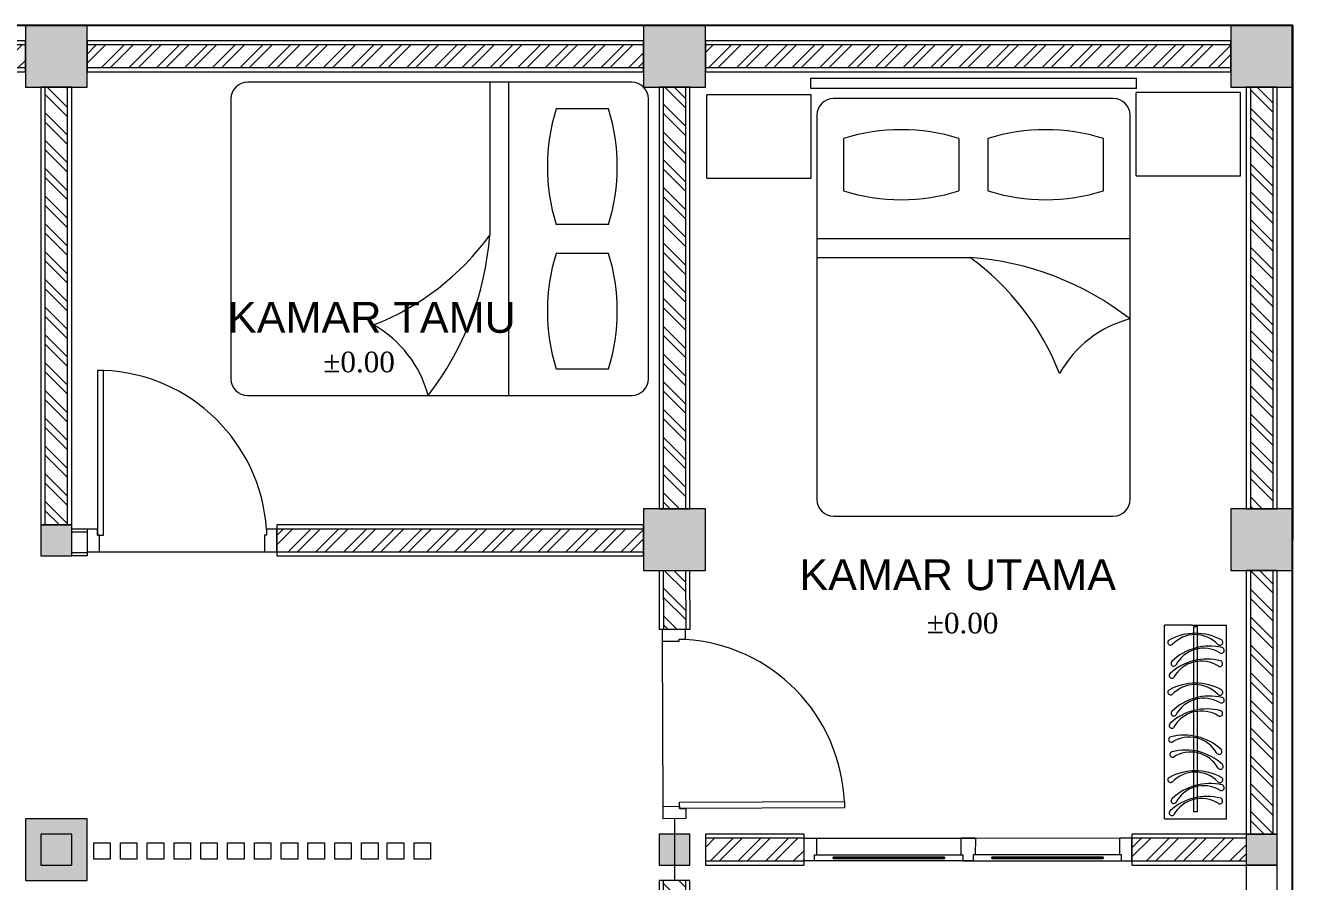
# Model space of a CAD drawing. Header units: millimetres. Extents: x -12161372 to 46643, y -9506984 to 15358.
# Drawn here: x 12894 to 13509, y 14877 to 15293 of the extents above; entities that cross this region are included whole.
import ezdxf

# ---------------------------------------------------------------- set-up
doc = ezdxf.new("R2010")
doc.units = ezdxf.units.MM
for name, color, linetype, lineweight in [('arsiran', 202, 'Continuous', 0), ('dinding', 110, 'Continuous', 9), ('furniture', 7, 'Continuous', 5), ('interior', 7, 'Continuous', 13), ('jendela', 7, 'Continuous', 15), ('kolom', 150, 'Continuous', 13), ('pintu', 7, 'Continuous', 13), ('teks', 255, 'Continuous', 5)]:
    doc.layers.add(name, color=color, linetype=linetype, lineweight=lineweight)
doc.layers.add('lahan', color=253, linetype='Continuous', plot=False)
doc.layers.add('lantai', color=9, linetype='Continuous')
doc.styles.get("Standard").update_dxf_attribs({"font": 'arial.ttf'})
doc.styles.add('teks3', font='times.ttf', dxfattribs={"height": 25})

# ---------------------------------------------------------------- blocks, each defined once
blk = doc.blocks.new('*U21')
at = {"layer": 'arsiran'}
h = blk.add_hatch(dxfattribs=at)
h.set_pattern_fill('ANSI32', color=256)
h.set_pattern_definition([(45, (-2340.073, -4513.269), (-6.735192, 6.735192), []), (45, (-2335.583, -4513.269), (-6.735192, 6.735192), [])])
h.paths.add_polyline_path([(0, 5.5), (0, -5.5), (204.61, -5.5), (204.61, 5.5)])
blk.add_lwpolyline([(0, -5.5), (204.61, -5.5), (204.61, 5.5), (0, 5.5)], close=True, dxfattribs=at)
at = {"layer": 'dinding'}
blk.add_lwpolyline([(0, -7.5), (204.61, -7.5), (204.61, 7.5), (0, 7.5)], close=True, dxfattribs=at)
blk = doc.blocks.new('*U318')
at = {"layer": 'arsiran'}
h = blk.add_hatch(dxfattribs=at)
h.set_pattern_fill('ANSI32', color=256)
h.set_pattern_definition([(45, (-2332.248, -4513.269), (-6.735192, 6.735192), []), (45, (-2327.758, -4513.269), (-6.735192, 6.735192), [])])
h.paths.add_polyline_path([(0, 5.5), (0, -5.5), (212.43, -5.5), (212.43, 5.5)])
blk.add_lwpolyline([(0, -5.5), (212.43, -5.5), (212.43, 5.5), (0, 5.5)], close=True, dxfattribs=at)
at = {"layer": 'dinding'}
blk.add_lwpolyline([(0, -7.5), (212.43, -7.5), (212.43, 7.5), (0, 7.5)], close=True, dxfattribs=at)
blk = doc.blocks.new('*U4')
at = {"layer": 'arsiran'}
h = blk.add_hatch(dxfattribs=at)
h.set_pattern_fill('ANSI32', color=256)
h.set_pattern_definition([(45, (-2274.681, -4513.269), (-6.735192, 6.735192), []), (45, (-2270.191, -4513.269), (-6.735192, 6.735192), [])])
h.paths.add_polyline_path([(0, 5.5), (0, -5.5), (270, -5.5), (270, 5.5)])
blk.add_lwpolyline([(0, -5.5), (270, -5.5), (270, 5.5), (0, 5.5)], close=True, dxfattribs=at)
at = {"layer": 'dinding'}
blk.add_lwpolyline([(0, -7.5), (270, -7.5), (270, 7.5), (0, 7.5)], close=True, dxfattribs=at)
blk = doc.blocks.new('*U24')
at = {"layer": 'arsiran'}
h = blk.add_hatch(dxfattribs=at)
h.set_pattern_fill('ANSI32', color=256)
h.set_pattern_definition([(45, (-2289.681, -4513.269), (-6.735192, 6.735192), []), (45, (-2285.191, -4513.269), (-6.735192, 6.735192), [])])
h.paths.add_polyline_path([(0, 5.5), (0, -5.5), (255, -5.5), (255, 5.5)])
blk.add_lwpolyline([(0, -5.5), (255, -5.5), (255, 5.5), (0, 5.5)], close=True, dxfattribs=at)
at = {"layer": 'dinding'}
blk.add_lwpolyline([(0, -7.5), (255, -7.5), (255, 7.5), (0, 7.5)], close=True, dxfattribs=at)
blk = doc.blocks.new('*U38')
at = {"layer": 'arsiran'}
h = blk.add_hatch(dxfattribs=at)
h.set_pattern_fill('ANSI32', color=256)
h.set_pattern_definition([(45, (-2366.681, -4513.269), (-6.735192, 6.735192), []), (45, (-2362.191, -4513.269), (-6.735192, 6.735192), [])])
h.paths.add_polyline_path([(0, 5.5), (0, -5.5), (178, -5.5), (178, 5.5)])
blk.add_lwpolyline([(0, -5.5), (178, -5.5), (178, 5.5), (0, 5.5)], close=True, dxfattribs=at)
at = {"layer": 'dinding'}
blk.add_lwpolyline([(0, -7.5), (178, -7.5), (178, 7.5), (0, 7.5)], close=True, dxfattribs=at)
blk = doc.blocks.new('*U39')
at = {"layer": 'arsiran'}
h = blk.add_hatch(dxfattribs=at)
h.set_pattern_fill('ANSI32', color=256, angle=0.22412)
h.set_pattern_definition([(45.22412, (-2498.637, -4523.077), (-6.761486, 6.708795), []), (45.22412, (-2494.147, -4523.059), (-6.761486, 6.708795), [])])
h.paths.add_polyline_path([(-0.02, 5.5), (0.02, -5.5), (28.39, -5.39), (28.35, 5.61)])
blk.add_lwpolyline([(0.02, -5.5), (28.39, -5.39), (28.35, 5.61), (-0.02, 5.5)], close=True, dxfattribs=at)
at = {"layer": 'dinding'}
blk.add_lwpolyline([(0.03, -7.5), (28.4, -7.39), (28.34, 7.61), (-0.03, 7.5)], close=True, dxfattribs=at)
blk = doc.blocks.new('*U320')
at = {"layer": 'arsiran'}
h = blk.add_hatch(dxfattribs=at)
h.set_pattern_fill('ANSI32', color=256, angle=0.00952)
h.set_pattern_definition([(45.00952, (-2416.065, -4513.67), (-6.736311, 6.734073), []), (45.00952, (-2411.575, -4513.669), (-6.736311, 6.734073), [])])
h.paths.add_polyline_path([(0, 5.5), (0, -5.5), (127.87, -5.48), (127.87, 5.52)])
blk.add_lwpolyline([(0, -5.5), (127.87, -5.48), (127.87, 5.52), (0, 5.5)], close=True, dxfattribs=at)
at = {"layer": 'dinding'}
blk.add_lwpolyline([(0, -7.5), (127.87, -7.48), (127.87, 7.52), (0, 7.5)], close=True, dxfattribs=at)
blk = doc.blocks.new('*U319')
at = {"layer": 'arsiran'}
h = blk.add_hatch(dxfattribs=at)
h.set_pattern_fill('ANSI32', color=256, angle=-0.00416)
h.set_pattern_definition([(44.99584, (-2489.493, -4513.088), (-6.734703, 6.73568), []), (44.99584, (-2485.003, -4513.088), (-6.734703, 6.73568), [])])
h.paths.add_polyline_path([(0, 5.5), (0, -5.5), (55.52, -5.5), (55.52, 5.5)])
blk.add_lwpolyline([(0, -5.5), (55.52, -5.5), (55.52, 5.5), (0, 5.5)], close=True, dxfattribs=at)
at = {"layer": 'dinding'}
blk.add_lwpolyline([(0, -7.5), (55.52, -7.5), (55.52, 7.5), (0, 7.5)], close=True, dxfattribs=at)
blk = doc.blocks.new('*U40')
at = {"layer": 'arsiran'}
h = blk.add_hatch(dxfattribs=at)
h.set_pattern_fill('ANSI32', color=256)
h.set_pattern_definition([(45, (-2496.681, -4513.269), (-6.735192, 6.735192), []), (45, (-2492.191, -4513.269), (-6.735192, 6.735192), [])])
h.paths.add_polyline_path([(0, 5.5), (0, -5.5), (48, -5.5), (48, 5.5)])
blk.add_lwpolyline([(0, -5.5), (48, -5.5), (48, 5.5), (0, 5.5)], close=True, dxfattribs=at)
at = {"layer": 'dinding'}
blk.add_lwpolyline([(0, -7.5), (48, -7.5), (48, 7.5), (0, 7.5)], close=True, dxfattribs=at)
blk = doc.blocks.new('*U42')
at = {"layer": 'arsiran'}
h = blk.add_hatch(dxfattribs=at)
h.set_pattern_fill('ANSI32', color=256)
h.set_pattern_definition([(45, (-2527.686, -4513.269), (-6.735192, 6.735192), []), (45, (-2523.196, -4513.269), (-6.735192, 6.735192), [])])
h.paths.add_polyline_path([(0, 5.5), (0, -5.5), (16.99, -5.5), (16.99, 5.5)])
blk.add_lwpolyline([(0, -5.5), (16.99, -5.5), (16.99, 5.5), (0, 5.5)], close=True, dxfattribs=at)
at = {"layer": 'dinding'}
blk.add_lwpolyline([(0, -7.5), (16.99, -7.5), (16.99, 7.5), (0, 7.5)], close=True, dxfattribs=at)
blk = doc.blocks.new('A$C20D7642B')
for p, q in [((0, 1880), (0, 0)), ((600, 1880), (0, 1880)), ((600, 1880), (600, 0)), ((285, 14), (285, 1812)), ((285, 1812), (316, 1812)), ((316, 1812), (316, 14)), ((340, 0), (0, 0)), ((316, 14), (285, 14)), ((340, 0), (600, 0))]:
    blk.add_line(p, q)
for centre, radius, start, end in [((529, 1823), 26.4, 312.0689, 138.8769), ((65, 1707), 27.8, 56.3378, 252.7376), ((190, 2189), 526, 255.3064, 312.7492), ((243, 1988), 305, 237.7855, 330.9171), ((511, 1705), 26.4, 313.4541, 140.2621), ((49, 1578), 27.8, 57.7231, 254.1228), ((163, 2064), 526, 256.6916, 314.1345), ((221, 1864), 305, 239.1708, 332.3023), ((63, 1502), 27.8, 42.31, 238.7098), ((301, 1940), 526, 241.2786, 298.7214), ((304, 1732), 305, 223.7577, 316.8893), ((542, 1501), 26.4, 298.0411, 124.849), ((59, 1372), 27.8, 28.2801, 224.6799), ((349, 1537), 305, 209.7278, 302.8594), ((397, 1739), 526, 227.2487, 284.6915), ((71, 1227), 27.8, 28.2801, 224.6799), ((360, 1392), 305, 209.7278, 302.8594), ((524, 1256), 26.4, 284.0112, 110.8192), ((408, 1594), 526, 227.2487, 284.6915), ((535, 1111), 26.4, 284.0112, 110.8192), ((243, 1139), 305, 237.7855, 330.9171), ((529, 974), 26.4, 312.0689, 138.8769), ((65, 858), 27.8, 56.3378, 252.7376), ((190, 1340), 526, 255.3064, 312.7492), ((221, 1015), 305, 239.1708, 332.3023), ((511, 856), 26.4, 313.4541, 140.2621), ((49, 729), 27.8, 57.7231, 254.1228), ((163, 1215), 526, 256.6916, 314.1345), ((63, 653), 27.8, 42.31, 238.7098), ((301, 1090), 526, 241.2786, 298.7214), ((304, 883), 305, 223.7577, 316.8893), ((542, 652), 26.4, 298.0411, 124.849), ((243, 655), 305, 237.7855, 330.9171), ((529, 489), 26.4, 312.0689, 138.8769), ((65, 374), 27.8, 56.3378, 252.7376), ((190, 856), 526, 255.3064, 312.7492), ((221, 530), 305, 239.1708, 332.3023), ((511, 372), 26.4, 313.4541, 140.2621), ((49, 245), 27.8, 57.7231, 254.1228), ((163, 730), 526, 256.6916, 314.1345), ((63, 168), 27.8, 42.31, 238.7098), ((301, 606), 526, 241.2786, 298.7214), ((304, 398), 305, 223.7577, 316.8893), ((542, 168), 26.4, 298.0411, 124.849)]:
    blk.add_arc(centre, radius, start, end)

msp = doc.modelspace()

# ---------------------------------------------------------------- hatches: boundary and pattern name
at = {"layer": 'jendela'}
h = msp.add_hatch(color=256, dxfattribs=at)
h.dxf.hatch_style = 1
h.paths.add_polyline_path([(13340.176, 14888.672), (13340.176, 14889.272), (13286.176, 14889.272), (13286.176, 14888.672)])
h = msp.add_hatch(color=256, dxfattribs=at)
h.dxf.hatch_style = 1
h.paths.add_polyline_path([(13340.176, 14888.672), (13340.176, 14889.272), (13286.176, 14889.272), (13286.176, 14888.672)])
h = msp.add_hatch(color=256, dxfattribs=at)
h.dxf.hatch_style = 1
h.paths.add_polyline_path([(13286.183, 14888.667), (13286.183, 14889.267), (13340.183, 14889.267), (13340.183, 14888.667)])
h = msp.add_hatch(color=256, dxfattribs=at)
h.dxf.hatch_style = 1
h.paths.add_polyline_path([(13286.189, 14888.672), (13286.189, 14889.272), (13340.189, 14889.272), (13340.189, 14888.672)])
h = msp.add_hatch(color=256, dxfattribs=at)
h.dxf.hatch_style = 1
h.paths.add_polyline_path([(13286.189, 14888.672), (13286.189, 14889.272), (13340.189, 14889.272), (13340.189, 14888.672)])
h = msp.add_hatch(color=256, dxfattribs=at)
h.dxf.hatch_style = 1
h.paths.add_polyline_path([(13417.176, 14888.672), (13417.176, 14889.272), (13363.176, 14889.272), (13363.176, 14888.672)])
h = msp.add_hatch(color=256, dxfattribs=at)
h.dxf.hatch_style = 1
h.paths.add_polyline_path([(13417.176, 14888.672), (13417.176, 14889.272), (13363.176, 14889.272), (13363.176, 14888.672)])
h = msp.add_hatch(color=256, dxfattribs=at)
h.dxf.hatch_style = 1
h.paths.add_polyline_path([(13417.183, 14888.667), (13417.183, 14889.267), (13363.183, 14889.267), (13363.183, 14888.667)])
h = msp.add_hatch(color=256, dxfattribs=at)
h.dxf.hatch_style = 1
h.paths.add_polyline_path([(13363.189, 14888.672), (13363.189, 14889.272), (13417.189, 14889.272), (13417.189, 14888.672)])
h = msp.add_hatch(color=256, dxfattribs=at)
h.dxf.hatch_style = 1
h.paths.add_polyline_path([(13363.189, 14888.672), (13363.189, 14889.272), (13417.189, 14889.272), (13417.189, 14888.672)])
at = {"layer": 'kolom'}
h = msp.add_hatch(color=256, dxfattribs=at)
h.dxf.hatch_style = 1
h.paths.add_polyline_path([(12924.183, 15262.932), (12924.183, 15292.932), (12894.183, 15292.932), (12894.183, 15262.932)])
h = msp.add_hatch(color=256, dxfattribs=at)
h.dxf.hatch_style = 1
h.paths.add_polyline_path([(13224.183, 15262.932), (13224.183, 15292.932), (13194.183, 15292.932), (13194.183, 15262.932)])
h = msp.add_hatch(color=256, dxfattribs=at)
h.dxf.hatch_style = 1
h.paths.add_polyline_path([(13509.183, 15262.932), (13509.183, 15292.932), (13479.183, 15292.932), (13479.183, 15262.932)])
h = msp.add_hatch(color=256, dxfattribs=at)
h.dxf.hatch_style = 1
h.paths.add_polyline_path([(13224.183, 15028.324), (13224.183, 15058.324), (13194.183, 15058.324), (13194.183, 15028.324)])
h = msp.add_hatch(color=256, dxfattribs=at)
h.dxf.hatch_style = 1
h.paths.add_polyline_path([(13509.183, 15028.324), (13509.183, 15058.324), (13479.183, 15058.324), (13479.183, 15028.324)])
h = msp.add_hatch(color=256, dxfattribs=at)
h.dxf.hatch_style = 1
h.paths.add_polyline_path([(12916.699, 15050.499), (12901.699, 15050.499), (12901.699, 15035.499), (12916.699, 15035.499)])
h = msp.add_hatch(color=256, dxfattribs=at)
h.dxf.hatch_style = 1
h.paths.add_polyline_path([(12924.183, 14877.932), (12924.183, 14907.932), (12894.183, 14907.932), (12894.183, 14877.932)])
h = msp.add_hatch(color=256, dxfattribs=at)
h.dxf.hatch_style = 1
h.paths.add_polyline_path([(12916.699, 14900.432), (12901.699, 14900.432), (12901.699, 14885.432), (12916.699, 14885.432)])
h = msp.add_hatch(color=256, dxfattribs=at)
h.dxf.hatch_style = 1
h.paths.add_polyline_path([(13216.699, 14900.432), (13201.699, 14900.432), (13201.699, 14885.432), (13216.699, 14885.432)])
h = msp.add_hatch(color=256, dxfattribs=at)
h.dxf.hatch_style = 1
h.paths.add_polyline_path([(13501.72, 14900.458), (13486.72, 14900.458), (13486.72, 14885.458), (13501.72, 14885.458)])

# ---------------------------------------------------------------- linework, layer by layer
at = {"layer": 'arsiran', "ltscale": 10}
for p, q in [((12924.183, 15046.982), (12916.683, 15046.982)), ((12924.183, 15036.999), (12916.683, 15036.999))]:
    msp.add_line(p, q, dxfattribs=at)
at = {"layer": 'dinding', "ltscale": 10}
for p, q in [((12924.183, 15048.482), (12916.683, 15048.482)), ((12924.183, 15037.499), (12924.183, 15035.499)), ((12924.183, 15035.499), (12916.683, 15035.499))]:
    msp.add_line(p, q, dxfattribs=at)
at = {"layer": 'dinding'}
msp.add_lwpolyline([(13501.683, 14600.359), (13501.704, 14885.458), (13486.704, 14885.458), (13486.683, 14600.359)], close=True, dxfattribs=at)
at = {"layer": 'furniture', "lineweight": 0}
for p, q in [((13188.451, 15265.306), (13002.021, 15265.306)), ((13119.509, 15265.306), (13119.509, 15191.097)), ((13128.723, 15265.306), (13128.723, 15113.325)), ((13275.411, 15267.277), (13433.471, 15267.277)), ((13275.411, 15262.211), (13275.411, 15267.277)), ((13433.471, 15262.211), (13433.471, 15267.277)), ((13275.56, 15259.252), (13224.899, 15259.252)), ((13224.899, 15218.724), (13224.899, 15259.252)), ((13433.471, 15262.211), (13275.411, 15262.211)), ((13275.56, 15218.724), (13275.56, 15259.252)), ((13483.9, 15260.364), (13433.239, 15260.364)), ((13433.239, 15219.835), (13433.239, 15260.364)), ((13483.9, 15219.835), (13483.9, 15260.364)), ((12993.916, 15257.2), (12993.916, 15121.431)), ((13177.197, 15252.359), (13151.736, 15252.359)), ((13196.557, 15121.431), (13196.557, 15257.2)), ((13422.161, 15257.406), (13286.391, 15257.406)), ((13278.285, 15249.3), (13278.285, 15062.871)), ((13430.266, 15062.871), (13430.266, 15249.3)), ((13291.232, 15238.046), (13291.232, 15212.585)), ((13347.246, 15238.046), (13347.246, 15212.585)), ((13361.305, 15238.046), (13361.305, 15212.585)), ((13417.32, 15212.585), (13417.32, 15238.046)), ((13224.899, 15218.724), (13275.56, 15218.724)), ((13433.239, 15219.835), (13483.9, 15219.835)), ((13177.197, 15196.345), (13151.736, 15196.345)), ((13278.285, 15189.572), (13430.266, 15189.572)), ((13177.197, 15182.286), (13151.736, 15182.286)), ((13278.285, 15180.358), (13352.495, 15180.358)), ((13151.736, 15126.271), (13177.197, 15126.271)), ((13002.021, 15113.325), (13188.451, 15113.325)), ((13286.391, 15054.765), (13422.161, 15054.765))]:
    msp.add_line(p, q, dxfattribs=at)
for centre, radius, start, end in [((13002.021, 15257.2), 8.106, 90, 180), ((13188.451, 15257.2), 8.106, 0, 90), ((13242.038, 15224.352), 94.546, 162.768704, 197.231296), ((13086.894, 15224.352), 94.546, 342.768704, 17.231296), ((13286.391, 15249.3), 8.106, 90, 180), ((13422.161, 15249.3), 8.106, 0, 90), ((13319.239, 15147.743), 94.546, 72.768704, 107.231296), ((13389.313, 15147.743), 94.546, 72.768704, 107.231296), ((13319.239, 15302.887), 94.546, 252.768704, 287.231296), ((13389.313, 15302.887), 94.546, 252.768704, 287.231296), ((13017.137, 15265.316), 126.446, 291.348472, 324.057918), ((12976.225, 15201.533), 143.663, 322.121347, 355.834124), ((13242.038, 15154.279), 94.546, 162.768704, 197.231296), ((13086.894, 15154.279), 94.546, 342.768704, 17.231296), ((13342.058, 15037.074), 143.663, 52.121347, 85.834124), ((13278.275, 15077.986), 126.446, 21.348472, 54.057918), ((13036.051, 15099.251), 55.387, 14.720065, 60.686325), ((13444.34, 15096.9), 55.387, 104.720065, 150.686325), ((13002.021, 15121.431), 8.106, 180, 270), ((13188.451, 15121.431), 8.106, 270, 0), ((13286.391, 15062.871), 8.106, 180, 270), ((13422.161, 15062.871), 8.106, 270, 0)]:
    msp.add_arc(centre, radius, start, end, dxfattribs=at)
at = {"layer": 'interior'}
for points in [[(12935.337, 14888.272), (12927.337, 14888.272), (12927.337, 14896.272), (12935.337, 14896.272)], [(12948.337, 14888.272), (12940.337, 14888.272), (12940.337, 14896.272), (12948.337, 14896.272)], [(12961.337, 14888.272), (12953.337, 14888.272), (12953.337, 14896.272), (12961.337, 14896.272)], [(12974.337, 14888.272), (12966.337, 14888.272), (12966.337, 14896.272), (12974.337, 14896.272)], [(12987.337, 14888.272), (12979.337, 14888.272), (12979.337, 14896.272), (12987.337, 14896.272)], [(13000.337, 14888.272), (12992.337, 14888.272), (12992.337, 14896.272), (13000.337, 14896.272)], [(13013.337, 14888.272), (13005.337, 14888.272), (13005.337, 14896.272), (13013.337, 14896.272)], [(13026.337, 14888.272), (13018.337, 14888.272), (13018.337, 14896.272), (13026.337, 14896.272)], [(13039.337, 14888.272), (13031.337, 14888.272), (13031.337, 14896.272), (13039.337, 14896.272)], [(13052.337, 14888.272), (13044.337, 14888.272), (13044.337, 14896.272), (13052.337, 14896.272)], [(13065.337, 14888.272), (13057.337, 14888.272), (13057.337, 14896.272), (13065.337, 14896.272)], [(13077.806, 14888.272), (13069.806, 14888.272), (13069.806, 14896.272), (13077.806, 14896.272)], [(13090.806, 14888.272), (13082.806, 14888.272), (13082.806, 14896.272), (13090.806, 14896.272)]]:
    msp.add_lwpolyline(points, close=True, dxfattribs=at)
at = {"layer": 'jendela'}
for p, q in [((13278.183, 14898.449), (13348.183, 14898.449)), ((13278.183, 14898.449), (13348.183, 14898.449)), ((13425.183, 14898.449), (13355.194, 14898.422)), ((13425.183, 14898.449), (13355.194, 14898.422)), ((13292.183, 14889.518), (13292.183, 14888.318)), ((13334.183, 14889.518), (13334.183, 14888.318)), ((13369.183, 14889.518), (13369.183, 14888.318)), ((13411.183, 14889.518), (13411.183, 14888.318)), ((13354.183, 14887.467), (13272.183, 14887.466)), ((13349.183, 14887.467), (13431.183, 14887.466))]:
    msp.add_line(p, q, dxfattribs=at)
for points in [[(13278.183, 14887.467), (13278.183, 14887.466), (13272.183, 14887.466), (13272.172, 14898.449)], [(13272.172, 14898.449), (13278.183, 14898.449), (13278.183, 14890.467)], [(13272.183, 14898.45), (13278.183, 14898.449), (13278.183, 14890.467)], [(13278.183, 14887.467), (13278.183, 14887.466), (13272.183, 14887.466), (13272.183, 14898.45)], [(13355.194, 14898.432), (13348.172, 14898.432), (13348.183, 14890.467), (13349.183, 14890.467), (13349.183, 14887.467), (13354.183, 14887.467)], [(13348.172, 14898.432), (13355.194, 14898.432), (13355.183, 14890.467), (13354.183, 14890.467), (13354.183, 14887.467), (13349.183, 14887.467)], [(13355.194, 14898.432), (13348.172, 14898.432), (13348.183, 14890.467), (13349.183, 14890.467), (13349.183, 14887.467), (13354.183, 14887.467)], [(13425.183, 14887.467), (13425.183, 14887.466), (13431.183, 14887.466), (13431.183, 14898.45)], [(13431.183, 14898.45), (13425.183, 14898.449), (13425.183, 14890.467)], [(13431.194, 14898.449), (13425.183, 14898.449), (13425.183, 14890.467)], [(13425.183, 14887.467), (13425.183, 14887.466), (13431.183, 14887.466), (13431.194, 14898.449)]]:
    msp.add_lwpolyline(points, dxfattribs=at)
for points in [[(13349.183, 14887.467), (13277.183, 14887.467), (13277.183, 14890.467), (13349.183, 14890.467)], [(13349.183, 14887.467), (13277.183, 14887.467), (13277.183, 14890.467), (13349.183, 14890.467)], [(13286.183, 14889.267), (13340.183, 14889.267), (13340.183, 14888.667), (13286.183, 14888.667)], [(13340.183, 14889.267), (13286.183, 14889.267), (13286.183, 14888.667), (13340.183, 14888.667)], [(13286.183, 14889.267), (13340.183, 14889.267), (13340.183, 14888.667), (13286.183, 14888.667)], [(13340.183, 14889.267), (13286.183, 14889.267), (13286.183, 14888.667), (13340.183, 14888.667)], [(13340.183, 14889.267), (13286.183, 14889.267), (13286.183, 14888.667), (13340.183, 14888.667)], [(13354.183, 14887.467), (13426.183, 14887.467), (13426.183, 14890.467), (13354.183, 14890.467)], [(13354.183, 14887.467), (13426.183, 14887.467), (13426.183, 14890.467), (13354.183, 14890.467)], [(13363.183, 14889.267), (13417.183, 14889.267), (13417.183, 14888.667), (13363.183, 14888.667)], [(13417.183, 14889.267), (13363.183, 14889.267), (13363.183, 14888.667), (13417.183, 14888.667)], [(13363.183, 14889.267), (13417.183, 14889.267), (13417.183, 14888.667), (13363.183, 14888.667)], [(13417.183, 14889.267), (13363.183, 14889.267), (13363.183, 14888.667), (13417.183, 14888.667)], [(13363.183, 14889.267), (13417.183, 14889.267), (13417.183, 14888.667), (13363.183, 14888.667)]]:
    msp.add_lwpolyline(points, close=True, dxfattribs=at)
at = {"layer": 'kolom'}
msp.add_line((13209.183, 14907.932), (13209.183, 14877.932), dxfattribs=at)
for points in [[(12894.183, 15262.932), (12924.183, 15262.932), (12924.183, 15292.932), (12894.183, 15292.932)], [(13194.183, 15262.932), (13224.183, 15262.932), (13224.183, 15292.932), (13194.183, 15292.932)], [(13479.183, 15262.932), (13509.183, 15262.932), (13509.183, 15292.932), (13479.183, 15292.932)], [(13194.183, 15028.324), (13224.183, 15028.324), (13224.183, 15058.324), (13194.183, 15058.324)], [(13479.183, 15028.324), (13509.183, 15028.324), (13509.183, 15058.324), (13479.183, 15058.324)], [(12901.683, 15035.499), (12916.683, 15035.499), (12916.683, 15050.499), (12901.683, 15050.499)], [(12894.183, 14877.932), (12924.183, 14877.932), (12924.183, 14907.932), (12894.183, 14907.932)], [(12901.683, 14885.432), (12916.683, 14885.432), (12916.683, 14900.432), (12901.683, 14900.432)], [(13201.682, 14885.432), (13216.682, 14885.432), (13216.682, 14900.432), (13201.682, 14900.432)], [(13486.704, 14885.458), (13501.704, 14885.458), (13501.704, 14900.458), (13486.704, 14900.458)]]:
    msp.add_lwpolyline(points, close=True, dxfattribs=at)
at = {"layer": 'lahan', "ltscale": 10}
msp.add_line((13509.183, 15292.932), (13509.183, 15042.932), dxfattribs=at)
at = {"layer": 'lantai'}
msp.add_lwpolyline([(12309.183, 14292.932), (13509.183, 14292.932), (13509.183, 15292.932), (12309.183, 15292.932)], close=True, dxfattribs=at)
at = {"layer": 'pintu'}
for p, q in [((12930.183, 15037.499), (12930.183, 15037.499)), ((12930.183, 15037.499), (13010.183, 15037.499)), ((13203.659, 14913.932), (13203.346, 14993.931)), ((13203.659, 14913.932), (13203.659, 14913.932))]:
    msp.add_line(p, q, dxfattribs=at)
for points in [[(12929.183, 15045.482), (12932.183, 15045.482), (12932.183, 15125.482), (12929.183, 15125.482)], [(13211.646, 14912.963), (13211.634, 14915.963), (13291.633, 14916.276), (13291.645, 14913.276)]]:
    msp.add_lwpolyline(points, close=True, dxfattribs=at)
for points in [[(12924.183, 15037.499), (12924.183, 15037.499), (12930.183, 15037.499), (12930.183, 15045.482), (12929.183, 15045.482), (12929.183, 15048.482), (12924.183, 15048.482), (12924.183, 15037.499)], [(13016.183, 15037.499), (13016.183, 15048.499), (13011.183, 15048.499), (13011.183, 15045.499), (13010.183, 15045.499), (13010.183, 15037.499), (13016.183, 15037.499)], [(13203.323, 14999.931), (13214.322, 14999.974), (13214.342, 14994.974), (13211.342, 14994.962), (13211.346, 14993.962), (13203.346, 14993.931), (13203.323, 14999.931)], [(13203.683, 14907.932), (13203.682, 14907.932), (13203.659, 14913.932), (13211.642, 14913.963), (13211.646, 14912.963), (13214.646, 14912.975), (13214.665, 14907.975), (13203.682, 14907.932)]]:
    msp.add_lwpolyline(points, dxfattribs=at)
for centre, start, end in [((12928.814, 15042.999), 3.819975, 87.661227), ((13209.164, 14912.584), 2.562894, 86.404147)]:
    msp.add_arc(centre, 82.552, start, end, dxfattribs=at)

# ---------------------------------------------------------------- block references
at = {"layer": 'dinding'}
for name, p in [('*U4', (12624.183, 15277.932)), ('*U4', (12924.183, 15277.932)), ('*U24', (13224.183, 15277.932)), ('*U38', (13016.183, 15042.999)), ('*U40', (13224.183, 14892.932)), ('*U319', (13431.188, 14892.958))]:
    msp.add_blockref(name, p, dxfattribs=at)
at = {"layer": 'dinding', "rotation": 270}
for name, p in [('*U318', (12909.183, 15262.932)), ('*U21', (13209.183, 15262.932)), ('*U21', (13494.183, 15262.932)), ('*U39', (13209.183, 15028.324)), ('*U320', (13494.183, 15028.324)), ('*U42', (13209.182, 14877.937))]:
    msp.add_blockref(name, p, dxfattribs=at)
at = {"layer": 'interior', "xscale": 0.05, "yscale": 0.05, "zscale": 0.05, "rotation": 180}
msp.add_blockref('A$C20D7642B', (13477.057, 15001.917), dxfattribs=at)

# ---------------------------------------------------------------- texts
at = {"layer": 'teks', "ltscale": 10, "char_height": 15, "attachment_point": 1}
for s, width, insert in [('KAMAR TAMU', 147.06365, (12992.486, 15158.74)), ('KAMAR UTAMA', 169.5723, (13269.805, 15033.87))]:
    msp.add_mtext_dynamic_manual_height_columns(s, width=width, gutter_width=100, heights=[0], dxfattribs=dict(at, insert=insert))
at = {"layer": 'teks', "char_height": 10, "attachment_point": 5, "style": 'teks3'}
for insert in [(13051.137, 15129.465), (13344.03, 15002.769)]:
    msp.add_mtext_dynamic_manual_height_columns('\\pxi-3,l4,t4;%%P0.00', width=79.47508, gutter_width=15, heights=[0], dxfattribs=dict(at, insert=insert))

doc.saveas('drawing.dxf')
